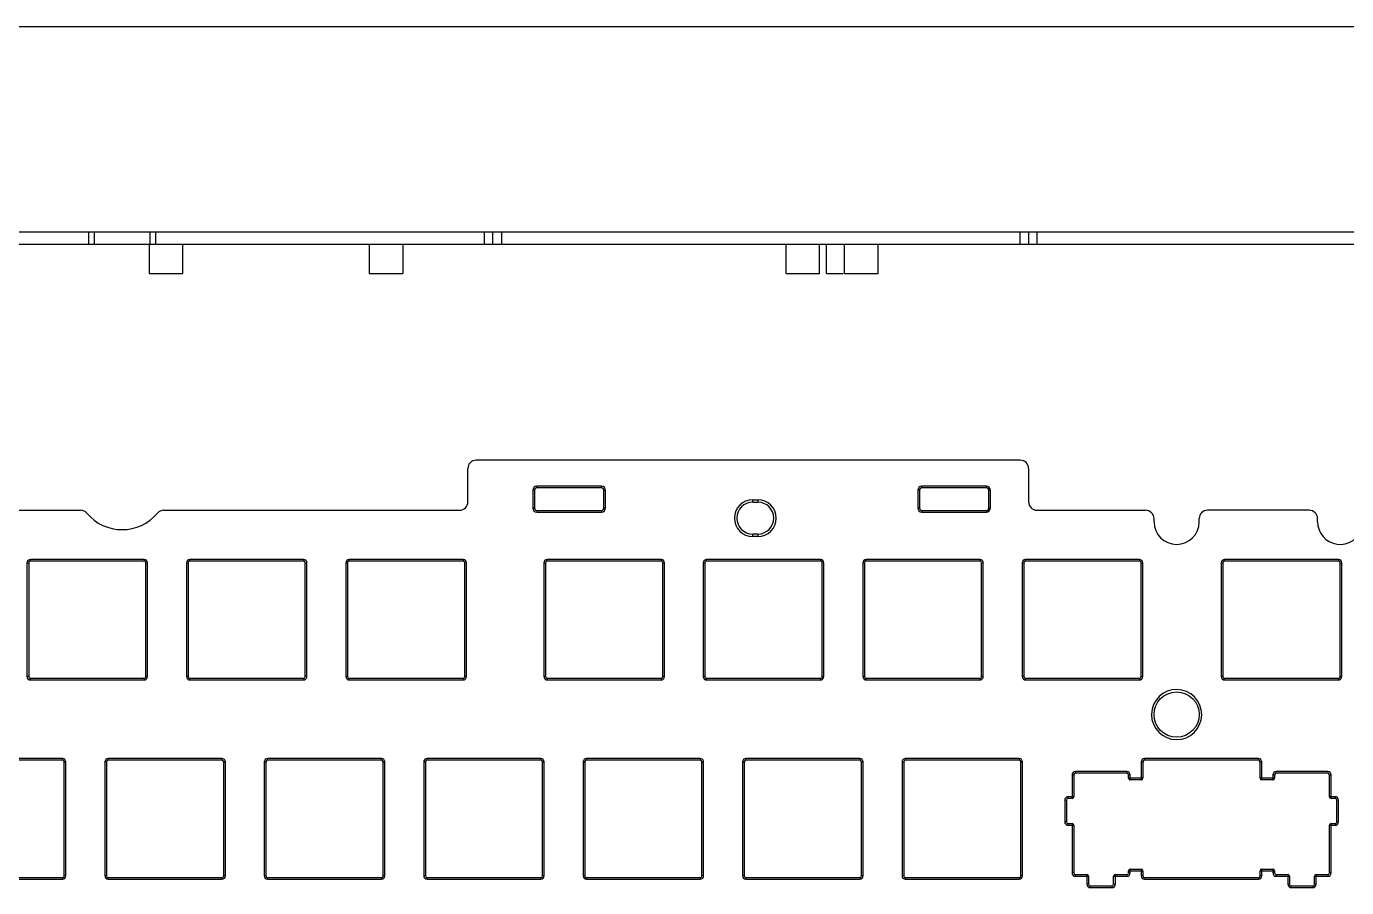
# Model space of a CAD drawing. Header units: millimetres. Extents: x 0 to 594, y 0 to 420.
# Drawn here: x 196.4 to 354.2, y 317.1 to 420 of the extents above; entities that cross this region are included whole.
import ezdxf

# ---------------------------------------------------------------- set-up
doc = ezdxf.new("R2010")
doc.units = ezdxf.units.MM
doc.header["$LTSCALE"] = 32.67
doc.layers.get('0').update_dxf_attribs({"linetype": 'CONTINUOUS'})

msp = doc.modelspace()

# ---------------------------------------------------------------- linework, layer by layer
at = {"color": 7, "linetype": 'Continuous'}
for p, q in [((0, 420), (594, 420)), ((65.99, 395.47), (503.15, 395.47)), ((203.92, 393.97), (203.92, 395.47)), ((204.53, 395.47), (204.53, 393.97)), ((211.25, 393.97), (211.25, 395.47)), ((211.86, 395.47), (211.86, 393.97)), ((251.2, 393.97), (251.2, 395.47)), ((252.2, 393.97), (252.2, 395.47)), ((253.2, 395.47), (253.2, 393.97)), ((315.2, 393.97), (315.2, 395.47)), ((316.2, 395.47), (316.2, 393.97)), ((317.2, 395.47), (317.2, 393.97)), ((65.99, 393.97), (503.15, 393.97)), ((211.11, 393.97), (211.11, 390.47)), ((215.11, 393.97), (215.11, 390.47)), ((237.42, 393.97), (237.42, 390.47)), ((241.42, 393.97), (241.42, 390.47)), ((287.22, 390.47), (287.22, 393.97)), ((291.22, 390.47), (291.22, 393.97)), ((292.06, 390.47), (292.06, 393.97)), ((294.21, 390.47), (294.21, 393.97)), ((298.21, 390.47), (298.21, 393.97)), ((211.11, 390.47), (215.11, 390.47)), ((237.42, 390.47), (241.42, 390.47)), ((287.22, 390.47), (291.22, 390.47)), ((292.06, 390.47), (294.05, 390.47)), ((294.21, 390.47), (298.21, 390.47)), ((315.2, 368.17), (250.2, 368.17)), ((249.2, 363.19), (249.2, 367.17)), ((316.2, 367.17), (316.2, 363.19)), ((256.95, 364.57), (256.95, 362.47)), ((257.15, 364.57), (256.95, 364.57)), ((257.15, 364.57), (257.15, 362.47)), ((257.45, 364.87), (257.45, 365.07)), ((265.15, 365.07), (257.45, 365.07)), ((265.15, 364.87), (257.45, 364.87)), ((265.15, 364.87), (265.15, 365.07)), ((265.45, 362.47), (265.45, 364.57)), ((265.45, 364.57), (265.65, 364.57)), ((265.65, 362.47), (265.65, 364.57)), ((302.95, 364.57), (302.95, 362.47)), ((303.15, 364.57), (302.95, 364.57)), ((303.15, 364.57), (303.15, 362.47)), ((303.45, 364.87), (303.45, 365.07)), ((311.15, 365.07), (303.45, 365.07)), ((311.15, 364.87), (303.45, 364.87)), ((311.15, 364.87), (311.15, 365.07)), ((311.45, 362.47), (311.45, 364.57)), ((311.45, 364.57), (311.65, 364.57)), ((311.65, 362.47), (311.65, 364.57)), ((283.24, 363.15), (283.24, 363.45)), ((283.24, 363.45), (283.84, 363.45)), ((283.24, 363.15), (283.84, 363.15)), ((283.84, 363.45), (283.84, 363.15)), ((184.4, 362.19), (202.92, 362.19)), ((212.87, 362.19), (248.2, 362.19)), ((257.15, 362.47), (256.95, 362.47)), ((257.45, 362.17), (257.45, 361.97)), ((257.45, 362.17), (265.15, 362.17)), ((257.45, 361.97), (265.15, 361.97)), ((265.15, 362.17), (265.15, 361.97)), ((265.45, 362.47), (265.65, 362.47)), ((303.15, 362.47), (302.95, 362.47)), ((303.45, 362.17), (303.45, 361.97)), ((303.45, 362.17), (311.15, 362.17)), ((303.45, 361.97), (311.15, 361.97)), ((311.15, 362.17), (311.15, 361.97)), ((311.45, 362.47), (311.65, 362.47)), ((317.2, 362.19), (330.18, 362.19)), ((349.72, 362.19), (337.58, 362.19)), ((331.18, 360.81), (331.18, 361.19)), ((336.58, 360.81), (336.58, 361.19)), ((350.72, 360.81), (350.72, 361.19)), ((283.24, 359.05), (283.24, 359.35)), ((283.84, 359.35), (283.24, 359.35)), ((283.84, 359.05), (283.24, 359.05)), ((283.84, 359.35), (283.84, 359.05)), ((196.52, 355.91), (196.52, 342.31)), ((196.52, 355.91), (196.72, 355.91)), ((196.72, 355.91), (196.72, 342.31)), ((196.92, 356.11), (196.92, 356.31)), ((210.52, 356.31), (196.92, 356.31)), ((210.52, 356.11), (196.92, 356.11)), ((210.52, 356.31), (210.52, 356.11)), ((210.72, 342.31), (210.72, 355.91)), ((210.72, 355.91), (210.92, 355.91)), ((210.92, 342.31), (210.92, 355.91)), ((215.57, 355.91), (215.57, 342.31)), ((215.57, 355.91), (215.77, 355.91)), ((215.77, 355.91), (215.77, 342.31)), ((215.97, 356.11), (215.97, 356.31)), ((229.57, 356.31), (215.97, 356.31)), ((229.57, 356.11), (215.97, 356.11)), ((229.57, 356.31), (229.57, 356.11)), ((229.77, 342.31), (229.77, 355.91)), ((229.77, 355.91), (229.97, 355.91)), ((229.97, 342.31), (229.97, 355.91)), ((234.62, 355.91), (234.62, 342.31)), ((234.62, 355.91), (234.82, 355.91)), ((234.82, 355.91), (234.82, 342.31)), ((235.02, 356.11), (235.02, 356.31)), ((248.62, 356.31), (235.02, 356.31)), ((248.62, 356.11), (235.02, 356.11)), ((248.62, 356.31), (248.62, 356.11)), ((248.82, 342.31), (248.82, 355.91)), ((248.82, 355.91), (249.02, 355.91)), ((249.02, 342.31), (249.02, 355.91)), ((258.28, 355.91), (258.28, 342.31)), ((258.28, 355.91), (258.48, 355.91)), ((258.48, 355.91), (258.48, 342.31)), ((258.68, 356.11), (258.68, 356.31)), ((272.28, 356.31), (258.68, 356.31)), ((272.28, 356.11), (258.68, 356.11)), ((272.28, 356.31), (272.28, 356.11)), ((272.48, 342.31), (272.48, 355.91)), ((272.48, 355.91), (272.68, 355.91)), ((272.68, 342.31), (272.68, 355.91)), ((277.33, 355.91), (277.33, 342.31)), ((277.33, 355.91), (277.53, 355.91)), ((277.53, 355.91), (277.53, 342.31)), ((277.73, 356.11), (277.73, 356.31)), ((291.33, 356.31), (277.73, 356.31)), ((291.33, 356.11), (277.73, 356.11)), ((291.33, 356.31), (291.33, 356.11)), ((291.53, 342.31), (291.53, 355.91)), ((291.53, 355.91), (291.73, 355.91)), ((291.73, 342.31), (291.73, 355.91)), ((296.38, 355.91), (296.38, 342.31)), ((296.38, 355.91), (296.58, 355.91)), ((296.58, 355.91), (296.58, 342.31)), ((296.78, 356.11), (296.78, 356.31)), ((310.38, 356.31), (296.78, 356.31)), ((310.38, 356.11), (296.78, 356.11)), ((310.38, 356.31), (310.38, 356.11)), ((310.58, 342.31), (310.58, 355.91)), ((310.58, 355.91), (310.78, 355.91)), ((310.78, 342.31), (310.78, 355.91)), ((315.43, 355.91), (315.43, 342.31)), ((315.43, 355.91), (315.63, 355.91)), ((315.63, 355.91), (315.63, 342.31)), ((315.83, 356.11), (315.83, 356.31)), ((329.43, 356.31), (315.83, 356.31)), ((329.43, 356.11), (315.83, 356.11)), ((329.43, 356.31), (329.43, 356.11)), ((329.63, 342.31), (329.63, 355.91)), ((329.63, 355.91), (329.83, 355.91)), ((329.83, 342.31), (329.83, 355.91)), ((339.22, 355.91), (339.22, 342.31)), ((339.22, 355.91), (339.42, 355.91)), ((339.42, 355.91), (339.42, 342.31)), ((339.62, 356.11), (339.62, 356.31)), ((353.22, 356.31), (339.62, 356.31)), ((353.22, 356.11), (339.62, 356.11)), ((353.22, 356.31), (353.22, 356.11)), ((353.42, 355.91), (353.62, 355.91)), ((353.42, 342.31), (353.42, 355.91)), ((353.62, 342.31), (353.62, 355.91)), ((196.72, 342.31), (196.52, 342.31)), ((210.92, 342.31), (210.72, 342.31)), ((215.77, 342.31), (215.57, 342.31)), ((229.97, 342.31), (229.77, 342.31)), ((234.82, 342.31), (234.62, 342.31)), ((249.02, 342.31), (248.82, 342.31)), ((258.48, 342.31), (258.28, 342.31)), ((272.68, 342.31), (272.48, 342.31)), ((277.53, 342.31), (277.33, 342.31)), ((291.73, 342.31), (291.53, 342.31)), ((296.58, 342.31), (296.38, 342.31)), ((310.78, 342.31), (310.58, 342.31)), ((315.63, 342.31), (315.43, 342.31)), ((329.83, 342.31), (329.63, 342.31)), ((339.42, 342.31), (339.22, 342.31)), ((353.62, 342.31), (353.42, 342.31)), ((196.92, 341.91), (196.92, 342.11)), ((196.92, 342.11), (210.52, 342.11)), ((196.92, 341.91), (210.52, 341.91)), ((210.52, 342.11), (210.52, 341.91)), ((215.97, 341.91), (215.97, 342.11)), ((215.97, 342.11), (229.57, 342.11)), ((215.97, 341.91), (229.57, 341.91)), ((229.57, 342.11), (229.57, 341.91)), ((235.02, 341.91), (235.02, 342.11)), ((235.02, 342.11), (248.62, 342.11)), ((235.02, 341.91), (248.62, 341.91)), ((248.62, 342.11), (248.62, 341.91)), ((258.68, 341.91), (258.68, 342.11)), ((258.68, 342.11), (272.28, 342.11)), ((258.68, 341.91), (272.28, 341.91)), ((272.28, 342.11), (272.28, 341.91)), ((277.73, 341.91), (277.73, 342.11)), ((277.73, 342.11), (291.33, 342.11)), ((277.73, 341.91), (291.33, 341.91)), ((291.33, 342.11), (291.33, 341.91)), ((296.78, 341.91), (296.78, 342.11)), ((296.78, 342.11), (310.38, 342.11)), ((296.78, 341.91), (310.38, 341.91)), ((310.38, 342.11), (310.38, 341.91)), ((315.83, 341.91), (315.83, 342.11)), ((315.83, 342.11), (329.43, 342.11)), ((315.83, 341.91), (329.43, 341.91)), ((329.43, 342.11), (329.43, 341.91)), ((339.62, 342.11), (353.22, 342.11)), ((339.62, 341.91), (339.62, 342.11)), ((339.62, 341.91), (353.22, 341.91)), ((353.22, 342.11), (353.22, 341.91)), ((200.77, 332.51), (187.17, 332.51)), ((200.77, 332.31), (187.17, 332.31)), ((200.77, 332.51), (200.77, 332.31)), ((200.97, 318.51), (200.97, 332.11)), ((200.97, 332.11), (201.17, 332.11)), ((201.17, 318.51), (201.17, 332.11)), ((205.82, 332.11), (205.82, 318.51)), ((205.82, 332.11), (206.02, 332.11)), ((206.02, 332.11), (206.02, 318.51)), ((206.22, 332.31), (206.22, 332.51)), ((219.82, 332.51), (206.22, 332.51)), ((219.82, 332.31), (206.22, 332.31)), ((219.82, 332.51), (219.82, 332.31)), ((220.02, 318.51), (220.02, 332.11)), ((220.02, 332.11), (220.22, 332.11)), ((220.22, 318.51), (220.22, 332.11)), ((224.87, 332.11), (224.87, 318.51)), ((224.87, 332.11), (225.07, 332.11)), ((225.07, 332.11), (225.07, 318.51)), ((225.27, 332.31), (225.27, 332.51)), ((238.87, 332.51), (225.27, 332.51)), ((238.87, 332.31), (225.27, 332.31)), ((238.87, 332.51), (238.87, 332.31)), ((239.07, 318.51), (239.07, 332.11)), ((239.07, 332.11), (239.27, 332.11)), ((239.27, 318.51), (239.27, 332.11)), ((243.92, 332.11), (243.92, 318.51)), ((243.92, 332.11), (244.12, 332.11)), ((244.12, 332.11), (244.12, 318.51)), ((244.32, 332.31), (244.32, 332.51)), ((257.92, 332.51), (244.32, 332.51)), ((257.92, 332.31), (244.32, 332.31)), ((257.92, 332.51), (257.92, 332.31)), ((258.12, 318.51), (258.12, 332.11)), ((258.12, 332.11), (258.32, 332.11)), ((258.32, 318.51), (258.32, 332.11)), ((262.97, 332.11), (262.97, 318.51)), ((262.97, 332.11), (263.17, 332.11)), ((263.17, 332.11), (263.17, 318.51)), ((263.37, 332.31), (263.37, 332.51)), ((276.97, 332.51), (263.37, 332.51)), ((276.97, 332.31), (263.37, 332.31)), ((276.97, 332.51), (276.97, 332.31)), ((277.17, 318.51), (277.17, 332.11)), ((277.17, 332.11), (277.37, 332.11)), ((277.37, 318.51), (277.37, 332.11)), ((282.02, 332.11), (282.02, 318.51)), ((282.02, 332.11), (282.22, 332.11)), ((282.22, 332.11), (282.22, 318.51)), ((282.42, 332.31), (282.42, 332.51)), ((296.02, 332.51), (282.42, 332.51)), ((296.02, 332.31), (282.42, 332.31)), ((296.02, 332.51), (296.02, 332.31)), ((296.22, 318.51), (296.22, 332.11)), ((296.22, 332.11), (296.42, 332.11)), ((296.42, 318.51), (296.42, 332.11)), ((301.07, 332.11), (301.07, 318.51)), ((301.07, 332.11), (301.27, 332.11)), ((301.27, 332.11), (301.27, 318.51)), ((301.47, 332.31), (301.47, 332.51)), ((315.07, 332.51), (301.47, 332.51)), ((315.07, 332.31), (301.47, 332.31)), ((315.07, 332.51), (315.07, 332.31)), ((315.27, 318.51), (315.27, 332.11)), ((315.27, 332.11), (315.47, 332.11)), ((315.47, 318.51), (315.47, 332.11)), ((329.66, 332.11), (329.66, 329.96)), ((329.66, 332.11), (329.86, 332.11)), ((329.86, 332.11), (329.86, 330.16)), ((330.06, 332.31), (330.06, 332.51)), ((343.66, 332.51), (330.06, 332.51)), ((343.66, 332.31), (330.06, 332.31)), ((343.66, 332.51), (343.66, 332.31)), ((343.86, 332.11), (344.06, 332.11)), ((343.86, 330.16), (343.86, 332.11)), ((344.06, 329.96), (344.06, 332.11)), ((321.39, 330.56), (321.59, 330.56)), ((321.39, 330.56), (321.39, 327.76)), ((321.59, 330.56), (321.59, 327.96)), ((327.94, 330.96), (321.79, 330.96)), ((321.79, 330.76), (321.79, 330.96)), ((327.94, 330.76), (321.79, 330.76)), ((327.94, 330.96), (327.94, 330.76)), ((328.14, 330.56), (328.34, 330.56)), ((328.14, 330.16), (328.14, 330.56)), ((329.86, 330.16), (328.14, 330.16)), ((328.34, 329.96), (328.34, 330.56)), ((329.66, 329.96), (328.34, 329.96)), ((345.59, 330.16), (343.86, 330.16)), ((345.39, 329.96), (344.06, 329.96)), ((345.39, 330.56), (345.59, 330.56)), ((345.39, 330.56), (345.39, 329.96)), ((345.59, 330.56), (345.59, 330.16)), ((351.94, 330.96), (345.79, 330.96)), ((345.79, 330.76), (345.79, 330.96)), ((351.94, 330.76), (345.79, 330.76)), ((351.94, 330.96), (351.94, 330.76)), ((352.14, 330.56), (352.34, 330.56)), ((352.14, 327.96), (352.14, 330.56)), ((352.34, 327.76), (352.34, 330.56)), ((320.51, 327.56), (320.71, 327.56)), ((320.51, 327.56), (320.51, 324.95)), ((320.71, 327.56), (320.71, 324.95)), ((321.59, 327.96), (320.91, 327.96)), ((320.91, 327.76), (320.91, 327.96)), ((321.39, 327.76), (320.91, 327.76)), ((352.81, 327.96), (352.14, 327.96)), ((352.81, 327.76), (352.34, 327.76)), ((352.81, 327.96), (352.81, 327.76)), ((353.01, 327.56), (353.21, 327.56)), ((353.01, 324.95), (353.01, 327.56)), ((353.21, 324.95), (353.21, 327.56)), ((320.71, 324.95), (320.51, 324.95)), ((353.21, 324.95), (353.01, 324.95)), ((320.91, 324.75), (321.39, 324.75)), ((320.91, 324.55), (320.91, 324.75)), ((320.91, 324.55), (321.59, 324.55)), ((321.39, 324.75), (321.39, 318.85)), ((321.59, 324.55), (321.59, 318.85)), ((352.14, 324.55), (352.81, 324.55)), ((352.14, 318.85), (352.14, 324.55)), ((352.34, 324.75), (352.81, 324.75)), ((352.34, 318.85), (352.34, 324.75)), ((352.81, 324.75), (352.81, 324.55)), ((321.59, 318.85), (321.39, 318.85)), ((321.79, 318.65), (323.16, 318.65)), ((321.79, 318.45), (321.79, 318.65)), ((323.16, 318.65), (323.16, 317.5)), ((326.56, 318.65), (327.94, 318.65)), ((326.56, 317.5), (326.56, 318.65)), ((327.94, 318.65), (327.94, 318.45)), ((328.14, 319.11), (329.86, 319.11)), ((328.14, 318.85), (328.14, 319.11)), ((328.34, 318.85), (328.14, 318.85)), ((328.34, 319.31), (329.66, 319.31)), ((328.34, 318.85), (328.34, 319.31)), ((329.66, 319.31), (329.66, 318.51)), ((329.86, 319.11), (329.86, 318.51)), ((343.86, 319.11), (345.59, 319.11)), ((343.86, 318.51), (343.86, 319.11)), ((344.06, 319.31), (345.39, 319.31)), ((344.06, 318.51), (344.06, 319.31)), ((345.39, 319.31), (345.39, 318.85)), ((345.59, 318.85), (345.39, 318.85)), ((345.59, 319.11), (345.59, 318.85)), ((345.79, 318.65), (347.16, 318.65)), ((345.79, 318.45), (345.79, 318.65)), ((347.16, 318.65), (347.16, 317.5)), ((350.56, 318.65), (351.94, 318.65)), ((350.56, 317.5), (350.56, 318.65)), ((351.94, 318.65), (351.94, 318.45)), ((352.34, 318.85), (352.14, 318.85)), ((187.17, 318.31), (200.77, 318.31)), ((187.17, 318.11), (200.77, 318.11)), ((200.77, 318.31), (200.77, 318.11)), ((201.17, 318.51), (200.97, 318.51)), ((206.02, 318.51), (205.82, 318.51)), ((206.22, 318.11), (206.22, 318.31)), ((206.22, 318.31), (219.82, 318.31)), ((206.22, 318.11), (219.82, 318.11)), ((219.82, 318.31), (219.82, 318.11)), ((220.22, 318.51), (220.02, 318.51)), ((225.07, 318.51), (224.87, 318.51)), ((225.27, 318.11), (225.27, 318.31)), ((225.27, 318.31), (238.87, 318.31)), ((225.27, 318.11), (238.87, 318.11)), ((238.87, 318.31), (238.87, 318.11)), ((239.27, 318.51), (239.07, 318.51)), ((244.12, 318.51), (243.92, 318.51)), ((244.32, 318.11), (244.32, 318.31)), ((244.32, 318.31), (257.92, 318.31)), ((244.32, 318.11), (257.92, 318.11)), ((257.92, 318.31), (257.92, 318.11)), ((258.32, 318.51), (258.12, 318.51)), ((263.17, 318.51), (262.97, 318.51)), ((263.37, 318.11), (263.37, 318.31)), ((263.37, 318.31), (276.97, 318.31)), ((263.37, 318.11), (276.97, 318.11)), ((276.97, 318.31), (276.97, 318.11)), ((277.37, 318.51), (277.17, 318.51)), ((282.22, 318.51), (282.02, 318.51)), ((282.42, 318.11), (282.42, 318.31)), ((282.42, 318.31), (296.02, 318.31)), ((282.42, 318.11), (296.02, 318.11)), ((296.02, 318.31), (296.02, 318.11)), ((296.42, 318.51), (296.22, 318.51)), ((301.27, 318.51), (301.07, 318.51)), ((301.47, 318.11), (301.47, 318.31)), ((301.47, 318.31), (315.07, 318.31)), ((301.47, 318.11), (315.07, 318.11)), ((315.07, 318.31), (315.07, 318.11)), ((315.47, 318.51), (315.27, 318.51)), ((321.79, 318.45), (323.36, 318.45)), ((323.36, 317.5), (323.16, 317.5)), ((323.36, 318.45), (323.36, 317.5)), ((323.56, 317.3), (326.16, 317.3)), ((323.56, 317.1), (323.56, 317.3)), ((323.56, 317.1), (326.16, 317.1)), ((326.16, 317.3), (326.16, 317.1)), ((326.36, 318.45), (327.94, 318.45)), ((326.36, 317.5), (326.36, 318.45)), ((326.56, 317.5), (326.36, 317.5)), ((329.86, 318.51), (329.66, 318.51)), ((330.06, 318.31), (343.66, 318.31)), ((330.06, 318.11), (330.06, 318.31)), ((330.06, 318.11), (343.66, 318.11)), ((343.66, 318.31), (343.66, 318.11)), ((344.06, 318.51), (343.86, 318.51)), ((345.79, 318.45), (347.36, 318.45)), ((347.36, 317.5), (347.16, 317.5)), ((347.36, 318.45), (347.36, 317.5)), ((347.56, 317.3), (350.16, 317.3)), ((347.56, 317.1), (347.56, 317.3)), ((347.56, 317.1), (350.16, 317.1)), ((350.16, 317.3), (350.16, 317.1)), ((350.36, 318.45), (351.94, 318.45)), ((350.36, 317.5), (350.36, 318.45)), ((350.56, 317.5), (350.36, 317.5))]:
    msp.add_line(p, q, dxfattribs=at)
msp.add_circle((333.88, 337.78), 2.7, dxfattribs=at)
for centre, radius, start, end in [((250.2, 367.17), 1, 90, 180), ((315.2, 367.17), 1, 0, 90), ((257.45, 364.57), 0.5, 90, 179.9999), ((257.45, 364.57), 0.3, 90, 180), ((265.15, 364.57), 0.5, 0.0001, 90), ((265.15, 364.57), 0.3, 360, 90), ((303.45, 364.57), 0.5, 90, 179.9999), ((303.45, 364.57), 0.3, 90, 180), ((311.15, 364.57), 0.5, 0.0001, 90), ((311.15, 364.57), 0.3, 360, 90), ((248.2, 363.19), 1, 270, 360), ((283.24, 361.25), 2.2, 90, 270), ((283.24, 361.25), 1.9, 90, 270), ((283.84, 361.25), 2.2, 270, 90), ((283.84, 361.25), 1.9, 270, 90), ((317.2, 363.19), 1, 180, 270), ((202.92, 361.19), 1, 40.0457, 90), ((207.89, 365.37), 5.5, 220.0457, 319.9543), ((212.87, 361.19), 1, 90, 139.9543), ((257.45, 362.47), 0.5, 180.0001, 270), ((257.45, 362.47), 0.3, 180, 270), ((265.15, 362.47), 0.5, 270, 359.9999), ((265.15, 362.47), 0.3, 270, 0), ((303.45, 362.47), 0.5, 180.0001, 270), ((303.45, 362.47), 0.3, 180, 270), ((311.15, 362.47), 0.5, 270, 359.9999), ((311.15, 362.47), 0.3, 270, 0), ((330.18, 361.19), 1, 0, 90), ((337.58, 361.19), 1, 90, 180), ((349.72, 361.19), 1, 0, 90), ((333.88, 360.81), 2.7, 180, 360), ((353.42, 360.81), 2.7, 180, 344.3196), ((196.92, 355.91), 0.4, 90.0008, 179.9992), ((196.92, 355.91), 0.2, 89.9999, 180), ((210.52, 355.91), 0.4, 0.0008, 89.9992), ((210.52, 355.91), 0.2, 0, 90), ((215.97, 355.91), 0.4, 90.0008, 179.9992), ((215.97, 355.91), 0.2, 90, 180), ((229.57, 355.91), 0.4, 0.0008, 89.9992), ((229.57, 355.91), 0.2, 0, 90), ((235.02, 355.91), 0.4, 90.0008, 179.9992), ((235.02, 355.91), 0.2, 89.9999, 180), ((248.62, 355.91), 0.4, 0.0008, 89.9992), ((248.62, 355.91), 0.2, 0, 90), ((258.68, 355.91), 0.4, 90.0008, 179.9992), ((258.68, 355.91), 0.2, 89.9999, 180), ((272.28, 355.91), 0.4, 0.0008, 89.9992), ((272.28, 355.91), 0.2, 0, 90), ((277.73, 355.91), 0.4, 90.0008, 179.9992), ((277.73, 355.91), 0.2, 90, 180), ((291.33, 355.91), 0.4, 0.0008, 89.9992), ((291.33, 355.91), 0.2, 0, 90), ((296.78, 355.91), 0.4, 90.0008, 179.9992), ((296.78, 355.91), 0.2, 90, 180), ((310.38, 355.91), 0.4, 0.0008, 89.9992), ((310.38, 355.91), 0.2, 0, 90), ((315.83, 355.91), 0.4, 90.0008, 179.9992), ((315.83, 355.91), 0.2, 90, 180), ((329.43, 355.91), 0.4, 0.0008, 89.9992), ((329.43, 355.91), 0.2, 0, 90), ((339.62, 355.91), 0.4, 90.0008, 179.9992), ((339.62, 355.91), 0.2, 90, 180), ((353.22, 355.91), 0.4, 0.0008, 89.9992), ((353.22, 355.91), 0.2, 0, 90), ((196.92, 342.31), 0.4, 180.0008, 269.9992), ((196.92, 342.31), 0.2, 180, 270), ((210.52, 342.31), 0.4, 270.0008, 359.9992), ((210.52, 342.31), 0.2, 270, 360), ((215.97, 342.31), 0.4, 180.0008, 269.9992), ((215.97, 342.31), 0.2, 180, 270), ((229.57, 342.31), 0.4, 270.0008, 359.9992), ((229.57, 342.31), 0.2, 270, 360), ((235.02, 342.31), 0.4, 180.0008, 269.9992), ((235.02, 342.31), 0.2, 180, 270), ((248.62, 342.31), 0.4, 270.0008, 359.9992), ((248.62, 342.31), 0.2, 270, 360), ((258.68, 342.31), 0.4, 180.0008, 269.9992), ((258.68, 342.31), 0.2, 180, 270), ((272.28, 342.31), 0.4, 270.0008, 359.9992), ((272.28, 342.31), 0.2, 270, 360), ((277.73, 342.31), 0.4, 180.0008, 269.9992), ((277.73, 342.31), 0.2, 180, 270), ((291.33, 342.31), 0.4, 270.0008, 359.9992), ((291.33, 342.31), 0.2, 269.9999, 360), ((296.78, 342.31), 0.4, 180.0008, 269.9992), ((296.78, 342.31), 0.2, 180, 270), ((310.38, 342.31), 0.4, 270.0008, 359.9992), ((310.38, 342.31), 0.2, 269.9999, 360), ((315.83, 342.31), 0.4, 180.0008, 269.9992), ((315.83, 342.31), 0.2, 180, 270), ((329.43, 342.31), 0.4, 270.0008, 359.9992), ((329.43, 342.31), 0.2, 269.9999, 360), ((339.62, 342.31), 0.4, 180.0008, 269.9992), ((339.62, 342.31), 0.2, 180, 270), ((353.22, 342.31), 0.4, 270.0008, 359.9992), ((353.22, 342.31), 0.2, 269.9999, 360), ((333.88, 337.78), 3, 180, 178.953), ((200.77, 332.11), 0.4, 0.0008, 89.9992), ((200.77, 332.11), 0.2, 0, 90), ((206.22, 332.11), 0.4, 90.0008, 179.9992), ((206.22, 332.11), 0.2, 90, 180), ((219.82, 332.11), 0.4, 0.0008, 89.9992), ((219.82, 332.11), 0.2, 0, 90), ((225.27, 332.11), 0.4, 90.0008, 179.9992), ((225.27, 332.11), 0.2, 90, 180), ((238.87, 332.11), 0.4, 0.0008, 89.9992), ((238.87, 332.11), 0.2, 0, 90), ((244.32, 332.11), 0.4, 90.0008, 179.9992), ((244.32, 332.11), 0.2, 90, 180), ((257.92, 332.11), 0.4, 0.0008, 89.9992), ((257.92, 332.11), 0.2, 0, 90), ((263.37, 332.11), 0.4, 90.0008, 179.9992), ((263.37, 332.11), 0.2, 90, 180), ((276.97, 332.11), 0.4, 0.0008, 89.9992), ((276.97, 332.11), 0.2, 0, 90), ((282.42, 332.11), 0.4, 90.0008, 179.9992), ((282.42, 332.11), 0.2, 90, 180), ((296.02, 332.11), 0.4, 0.0008, 89.9992), ((296.02, 332.11), 0.2, 0, 90), ((301.47, 332.11), 0.4, 90.0008, 179.9992), ((301.47, 332.11), 0.2, 90, 180), ((315.07, 332.11), 0.4, 0.0008, 89.9992), ((315.07, 332.11), 0.2, 0, 90), ((330.06, 332.11), 0.4, 90.0008, 179.9965), ((330.06, 332.11), 0.2, 90.0007, 179.9998), ((343.66, 332.11), 0.4, 0.005, 89.9992), ((343.66, 332.11), 0.2, 0, 90), ((321.79, 330.56), 0.4, 90.0008, 179.9973), ((321.79, 330.56), 0.2, 90, 180), ((327.94, 330.56), 0.4, 0.0043, 89.9992), ((327.94, 330.56), 0.2, 0.0004, 90), ((328.34, 330.16), 0.2, 180, 269.9985), ((329.66, 330.16), 0.2, 270.0009, 360), ((344.06, 330.16), 0.2, 180.0003, 269.9983), ((345.79, 330.56), 0.4, 90.0008, 179.9973), ((345.39, 330.16), 0.2, 270, 359.9985), ((345.79, 330.56), 0.2, 90, 180), ((351.94, 330.56), 0.4, 0.0043, 89.9992), ((351.94, 330.56), 0.2, 0.0004, 90), ((320.91, 327.56), 0.4, 90.0046, 179.9992), ((320.91, 327.56), 0.2, 90.0012, 180), ((321.39, 327.96), 0.2, 270, 359.9985), ((352.34, 327.96), 0.2, 180, 269.9985), ((352.81, 327.56), 0.4, 0.0008, 89.9982), ((352.81, 327.56), 0.2, 0, 89.9999), ((320.91, 324.95), 0.4, 180.0008, 269.9976), ((320.91, 324.95), 0.2, 180.0002, 269.9998), ((352.81, 324.95), 0.4, 270.0032, 359.9992), ((352.81, 324.95), 0.2, 270.0011, 360), ((321.39, 324.55), 0.2, 0, 89.9985), ((352.34, 324.55), 0.2, 90, 179.9997), ((321.79, 318.85), 0.4, 180.0043, 269.9973), ((321.79, 318.85), 0.2, 180.0002, 270), ((323.16, 318.45), 0.2, 0, 89.9985), ((326.56, 318.45), 0.2, 90, 179.9997), ((327.94, 318.85), 0.4, 270.0029, 359.9973), ((327.94, 318.85), 0.2, 270.0003, 360), ((328.34, 319.11), 0.2, 90, 179.9997), ((329.66, 319.11), 0.2, 0, 89.9983), ((344.06, 319.11), 0.2, 90.0009, 179.9996), ((345.39, 319.11), 0.2, 0, 89.9985), ((345.79, 318.85), 0.4, 180.0043, 269.9973), ((345.79, 318.85), 0.2, 180.0002, 270), ((347.16, 318.45), 0.2, 0, 89.9985), ((350.56, 318.45), 0.2, 90, 179.9997), ((351.94, 318.85), 0.4, 270.0029, 359.9973), ((351.94, 318.85), 0.2, 270.0003, 360), ((200.77, 318.51), 0.4, 270.0008, 359.9992), ((200.77, 318.51), 0.2, 270, 360), ((206.22, 318.51), 0.4, 180.0008, 269.9992), ((206.22, 318.51), 0.2, 180, 270), ((219.82, 318.51), 0.4, 270.0008, 359.9992), ((219.82, 318.51), 0.2, 270, 360), ((225.27, 318.51), 0.4, 180.0008, 269.9992), ((225.27, 318.51), 0.2, 180, 270), ((238.87, 318.51), 0.4, 270.0008, 359.9992), ((238.87, 318.51), 0.2, 270, 360), ((244.32, 318.51), 0.4, 180.0008, 269.9992), ((244.32, 318.51), 0.2, 180, 270), ((257.92, 318.51), 0.4, 270.0008, 359.9992), ((257.92, 318.51), 0.2, 270, 360), ((263.37, 318.51), 0.4, 180.0008, 269.9992), ((263.37, 318.51), 0.2, 180, 270), ((276.97, 318.51), 0.4, 270.0008, 359.9992), ((276.97, 318.51), 0.2, 270, 360), ((282.42, 318.51), 0.4, 180.0008, 269.9992), ((282.42, 318.51), 0.2, 180, 270), ((296.02, 318.51), 0.4, 270.0008, 359.9992), ((296.02, 318.51), 0.2, 270, 360), ((301.47, 318.51), 0.4, 180.0008, 269.9992), ((301.47, 318.51), 0.2, 180, 270), ((315.07, 318.51), 0.4, 270.0008, 359.9992), ((315.07, 318.51), 0.2, 270, 360), ((323.56, 317.5), 0.4, 180.0046, 269.9992), ((323.56, 317.5), 0.2, 180.0004, 270), ((326.16, 317.5), 0.4, 270.0008, 359.9976), ((326.16, 317.5), 0.2, 270.0007, 360), ((330.06, 318.51), 0.4, 180.005, 269.9992), ((330.06, 318.51), 0.2, 180.0005, 270), ((343.66, 318.51), 0.4, 270.0008, 359.9965), ((343.66, 318.51), 0.2, 270.0007, 360), ((347.56, 317.5), 0.4, 180.0046, 269.9992), ((347.56, 317.5), 0.2, 180.0004, 270), ((350.16, 317.5), 0.4, 270.0008, 359.9976), ((350.16, 317.5), 0.2, 270.0007, 360)]:
    msp.add_arc(centre, radius, start, end, dxfattribs=at)

doc.saveas('drawing.dxf')
